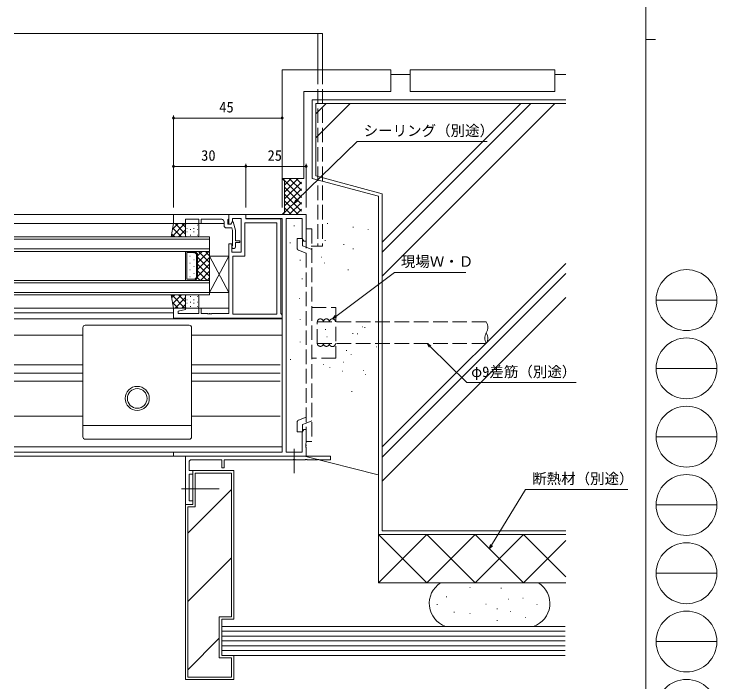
# Model space of a CAD drawing. Units: millimetres, scale not verified. Extents: x -567 to 567, y -403 to 403.
# Drawn here: x 275.6 to 566.7, y -242 to 34.6 of the extents above; entities that cross this region are included whole.
import ezdxf
from ezdxf.enums import TextEntityAlignment as Align

# ---------------------------------------------------------------- set-up
doc = ezdxf.new("R2010")
doc.units = ezdxf.units.MM
doc.header["$LTSCALE"] = 2
doc.linetypes.add('CHAIN2', pattern=[12, 9, -1, 1, -1])
doc.linetypes.add('DASHED3', pattern=[4, 3, -1])
for name, color, linetype, lineweight in [('0-1_USER1', 2, 'Continuous', 9), ('0-2_YKK_ZWAK', 4, 'Continuous', 9), ('0-4_YKK_12', 3, 'Continuous', 9), ('0-5_YKK_13', 3, 'Continuous', 18), ('0-6_YKK_D', 7, 'Continuous', 9), ('0-7_YSS_K', 6, 'Continuous', 9), ('0-9_YSS_KE', 7, 'Continuous', 9)]:
    doc.layers.add(name, color=color, linetype=linetype, lineweight=lineweight)
doc.styles.add('ＭＳ ゴシック', font='')
doc.styles.get('ＭＳ ゴシック').set_extended_font_data('MS Gothic')

msp = doc.modelspace()

# ---------------------------------------------------------------- linework, layer by layer
at = {"layer": '0-1_USER1'}
for p, q in [((401.396, 26.5), (401.396, 11.501)), ((275.671, -48.497), (386.297, -48.497)), ((362.596, -52.197), (275.597, -52.197)), ((356.597, -57.704), (275.597, -57.704)), ((356.596, -57.704), (356.596, -63.704)), ((356.597, -58.704), (275.597, -58.704)), ((356.597, -62.704), (275.597, -62.704)), ((356.597, -63.704), (275.597, -63.704)), ((346.597, -75.704), (346.597, -63.704)), ((350.623, -63.729), (350.648, -63.704)), ((351.597, -65.583), (353.477, -63.704)), ((351.597, -68.411), (356.305, -63.704)), ((356.597, -68.315), (351.987, -63.704)), ((356.597, -65.486), (354.815, -63.704)), ((356.596, -63.704), (356.596, -75.704)), ((347.097, -64.323), (347.172, -64.323)), ((348.387, -65.738), (348.587, -65.738)), ((350.002, -64.323), (350.202, -64.323)), ((356.597, -71.143), (351.597, -66.143)), ((351.597, -71.24), (356.597, -66.24)), ((347.097, -67.153), (347.172, -67.153)), ((348.387, -68.568), (348.587, -68.568)), ((350.002, -67.153), (350.202, -67.153)), ((356.597, -73.971), (351.597, -68.971)), ((351.597, -74.068), (356.597, -69.068)), ((347.097, -69.983), (347.172, -69.983)), ((348.387, -71.398), (348.587, -71.398)), ((350.002, -69.983), (350.202, -69.983)), ((355.501, -75.704), (351.597, -71.8)), ((352.791, -75.704), (356.597, -71.897)), ((347.097, -72.813), (347.172, -72.813)), ((348.387, -74.228), (348.587, -74.228)), ((350.002, -72.813), (350.202, -72.813)), ((352.673, -75.704), (351.597, -74.628)), ((355.619, -75.704), (356.597, -74.725)), ((356.597, -75.704), (275.597, -75.704)), ((356.597, -76.704), (275.597, -76.704)), ((356.597, -75.704), (356.597, -81.704)), ((356.597, -80.704), (275.597, -80.704)), ((356.597, -81.704), (275.597, -81.704)), ((364.596, -87.2), (275.597, -87.2)), ((341.596, -89.2), (275.597, -89.2)), ((386.596, -91.598), (275.597, -91.598)), ((304.096, -98.397), (275.597, -98.397)), ((386.596, -98.397), (349.096, -98.397)), ((304.096, -110.698), (275.597, -110.698)), ((349.096, -110.698), (385.837, -110.698)), ((304.096, -114.098), (275.597, -114.098)), ((349.096, -114.098), (385.837, -114.098)), ((304.096, -117.398), (275.597, -117.398)), ((349.096, -117.398), (385.837, -117.398)), ((304.096, -131.898), (275.597, -131.898)), ((349.096, -131.898), (385.837, -131.898)), ((386.596, -144.6), (275.597, -144.6)), ((341.896, -146.868), (275.576, -146.868)), ((275.576, -148.498), (341.896, -148.498))]:
    msp.add_line(p, q, dxfattribs=at)
at = {"layer": '0-1_USER1', "linetype": 'DASHED3'}
for p, q in [((401.396, 11.501), (401.396, -61.498)), ((403.396, 11.501), (403.396, -61.498)), ((398.697, -61.5), (403.396, -61.5))]:
    msp.add_line(p, q, dxfattribs=at)
at = {"layer": '0-1_USER1', "linetype": 'CHAIN2'}
for p, q in [((391.596, -155.529), (391.596, -145.466)), ((344.904, -161.998), (360.533, -161.998))]:
    msp.add_line(p, q, dxfattribs=at)
at = {"layer": '0-1_USER1'}
for points in [[(275.597, 26.5), (403.396, 26.5), (403.396, 11.501)], [(347.097, -75.204), (347.097, -64.204), (350.39, -64.204), (351.097, -64.911), (351.097, -74.497)], [(347.097, -75.204), (350.39, -75.204), (351.097, -74.497)]]:
    msp.add_lwpolyline(points, dxfattribs=at)
msp.add_lwpolyline([(356.597, -63.704), (350.597, -63.704), (351.597, -64.704), (351.597, -74.704), (350.597, -75.704), (356.597, -75.704)], close=True, dxfattribs=at)
at = {"layer": '0-2_YKK_ZWAK'}
for p, q in [((341.596, -52.2), (340.596, -57.7)), ((340.871, -57.7), (346.371, -52.2)), ((341.164, -54.578), (343.542, -52.2)), ((341.596, -52.2), (346.596, -52.2)), ((342.272, -52.2), (346.596, -56.525)), ((345.1, -52.2), (346.596, -53.696)), ((346.596, -57.7), (346.596, -52.2)), ((347.096, -52.2), (351.596, -52.2)), ((341.265, -54.022), (344.943, -57.7)), ((343.699, -57.7), (346.596, -54.803)), ((346.596, -52.7), (346.596, -57.2)), ((347.318, -54.265), (347.118, -54.265)), ((348.732, -54.679), (348.532, -54.679)), ((350.146, -54.265), (349.946, -54.265)), ((351.561, -52.851), (351.361, -52.851)), ((351.561, -54.679), (351.361, -54.679)), ((352.096, -52.7), (352.096, -57.2)), ((346.596, -57.7), (340.596, -57.7)), ((340.83, -56.415), (342.115, -57.7)), ((346.528, -57.7), (346.596, -57.631)), ((351.596, -57.7), (347.096, -57.7)), ((347.318, -55.593), (347.118, -55.593)), ((348.732, -57.007), (348.532, -57.007)), ((350.146, -55.593), (349.946, -55.593)), ((351.561, -57.007), (351.361, -57.007)), ((356.598, -65.728), (364.596, -80.728)), ((364.596, -65.728), (356.598, -80.728)), ((341.596, -87.2), (340.596, -81.7)), ((346.596, -81.7), (340.596, -81.7)), ((340.83, -82.985), (342.115, -81.7)), ((340.871, -81.7), (346.371, -87.2)), ((341.265, -85.378), (344.943, -81.7)), ((342.272, -87.2), (346.596, -82.875)), ((343.699, -81.7), (346.596, -84.597)), ((346.528, -81.7), (346.596, -81.769)), ((346.596, -81.7), (346.596, -87.2)), ((346.596, -86.7), (346.596, -82.2)), ((351.596, -81.7), (347.096, -81.7)), ((347.318, -83.807), (347.118, -83.807)), ((348.732, -82.393), (348.532, -82.393)), ((350.146, -83.807), (349.946, -83.807)), ((351.561, -82.393), (351.361, -82.393)), ((352.096, -86.7), (352.096, -82.2)), ((341.164, -84.822), (343.542, -87.2)), ((341.596, -87.2), (346.596, -87.2)), ((345.1, -87.2), (346.596, -85.704)), ((347.096, -87.2), (351.596, -87.2)), ((347.318, -85.135), (347.118, -85.135)), ((348.732, -84.721), (348.532, -84.721)), ((348.732, -86.55), (348.532, -86.55)), ((350.146, -85.135), (349.946, -85.135)), ((351.561, -84.721), (351.361, -84.721)), ((351.561, -86.55), (351.361, -86.55)), ((304.096, -135.47), (304.096, -95.298)), ((305.096, -94.298), (348.096, -94.298)), ((349.096, -95.298), (349.096, -135.47)), ((304.096, -140.498), (304.096, -135.47)), ((304.096, -135.785), (349.096, -135.785)), ((349.096, -135.47), (349.096, -140.498)), ((348.096, -141.498), (305.096, -141.498))]:
    msp.add_line(p, q, dxfattribs=at)
at = {"layer": '0-2_YKK_ZWAK', "linetype": 'DASHED3'}
for p, q in [((396.596, -142.404), (396.596, -54.404)), ((392.796, -62.281), (392.796, -58.404)), ((393.421, -63.208), (396.596, -64.491)), ((396.596, -62.01), (398.896, -62.94)), ((408.896, -107.904), (398.896, -107.904)), ((393.422, -133.6), (396.596, -132.318)), ((396.596, -134.798), (398.896, -133.869)), ((396.596, -142.404), (398.896, -142.404))]:
    msp.add_line(p, q, dxfattribs=at)
for points in [[(396.596, -54.404), (398.896, -54.404), (398.896, -142.404)], [(392.796, -58.404), (395.096, -58.404), (395.096, -61.404), (396.596, -62.01)], [(398.896, -86.904), (408.896, -86.904), (408.896, -107.904)], [(392.796, -134.527), (392.796, -138.404), (395.096, -138.404), (395.096, -135.404), (396.596, -134.798)]]:
    msp.add_lwpolyline(points, dxfattribs=at)
at = {"layer": '0-2_YKK_ZWAK'}
msp.add_lwpolyline([(356.598, -65.728), (356.598, -80.728), (364.596, -80.728), (364.596, -65.728)], close=True, dxfattribs=at)
for radius in [5, 4.05]:
    msp.add_circle((326.596, -124.598), radius, dxfattribs=at)
for centre, radius, start, end in [((347.096, -52.7), 0.5, 90, 180), ((351.596, -52.7), 0.5, 0, 90), ((347.096, -57.2), 0.5, 180, 270), ((351.596, -57.2), 0.5, 270, 0), ((347.096, -82.2), 0.5, 90, 180), ((351.596, -82.2), 0.5, 0, 90), ((347.096, -86.7), 0.5, 180, 270), ((351.596, -86.7), 0.5, 270, 0), ((305.096, -95.298), 1, 90, 180), ((348.096, -95.298), 1, 0, 90), ((305.096, -140.498), 1, 180, 270), ((348.096, -140.498), 1, 270, 0)]:
    msp.add_arc(centre, radius, start, end, dxfattribs=at)
at = {"layer": '0-2_YKK_ZWAK', "linetype": 'DASHED3'}
for centre, start, end in [((393.796, -62.281), 180.00142, 248.00626), ((393.796, -134.527), 111.99482, 179.99967)]:
    msp.add_arc(centre, 1, start, end, dxfattribs=at)
at = {"layer": '0-4_YKK_12'}
for p, q in [((400.596, -2.497), (400.596, -32.446)), ((504.106, -2.497), (400.596, -2.497)), ((404.839, -2.497), (400.596, -6.74)), ((414.738, -2.497), (400.596, -16.639)), ((485.449, -2.497), (428.096, -59.85)), ((489.692, -2.497), (428.096, -64.093)), ((499.591, -2.497), (428.096, -73.992)), ((386.74, -33.499), (394.596, -41.355)), ((387.596, -33.499), (387.168, -33.927)), ((393.253, -33.499), (387.596, -39.156)), ((390.425, -33.499), (387.596, -36.328)), ((389.569, -33.499), (394.596, -38.527)), ((392.397, -33.499), (394.596, -35.698)), ((428.096, -39.815), (400.596, -32.446)), ((394.596, -34.985), (387.596, -41.985)), ((387.596, -37.183), (394.596, -44.183)), ((394.596, -37.813), (387.596, -44.813)), ((394.596, -40.642), (386.74, -48.498)), ((387.596, -40.012), (394.596, -47.012)), ((428.096, -179.497), (428.096, -39.815)), ((387.596, -42.84), (393.253, -48.497)), ((394.596, -43.47), (389.569, -48.497)), ((387.596, -45.669), (390.425, -48.497)), ((394.596, -46.298), (392.397, -48.497)), ((387.168, -48.069), (387.597, -48.498)), ((405.374, -52.083), (405.374, -52.283)), ((391.657, -53.034), (391.657, -53.234)), ((415.972, -53.62), (416.172, -53.62)), ((422.305, -54.656), (422.305, -54.856)), ((389.882, -60.044), (389.882, -60.244)), ((404.439, -59.1), (404.439, -59.3)), ((412.158, -60.738), (412.158, -60.938)), ((415.972, -62.709), (416.172, -62.709)), ((402.734, -66.068), (402.934, -66.068)), ((394.141, -67.231), (394.141, -67.431)), ((404.205, -68.458), (404.205, -68.658)), ((504.106, -68.693), (428.096, -144.703)), ((414.03, -71.265), (414.03, -71.465)), ((394.851, -74.951), (394.851, -75.151)), ((504.106, -72.936), (428.096, -148.945)), ((393.787, -83.203), (393.787, -83.403)), ((504.106, -82.835), (428.096, -158.845)), ((394.141, -91.899), (394.141, -92.099)), ((419.726, -94.915), (419.926, -94.915)), ((420.901, -95.125), (420.901, -95.325)), ((404.513, -96.1), (404.713, -96.1)), ((415.775, -97.681), (415.975, -97.681)), ((417.751, -97.878), (417.951, -97.878)), ((394.141, -101.127), (394.141, -101.327)), ((403.503, -101.675), (403.503, -101.875)), ((405.105, -99.064), (405.305, -99.064)), ((408.883, -99.804), (408.883, -100.004)), ((413.206, -104.794), (413.406, -104.794)), ((425.654, -103.213), (425.854, -103.213)), ((415.199, -106.354), (415.199, -106.554)), ((390.149, -108.403), (390.149, -108.603)), ((403.722, -110.524), (403.922, -110.524)), ((412.021, -109.536), (412.221, -109.536)), ((406.31, -111.734), (406.31, -111.934)), ((411.428, -113.29), (411.628, -113.29)), ((420.122, -113.092), (420.322, -113.092)), ((396.568, -114.082), (396.568, -114.282)), ((421.135, -114.541), (421.135, -114.741)), ((415.38, -121.786), (415.58, -121.786)), ((395.896, -148.497), (426.396, -156.297)), ((350.596, -169.498), (350.596, -155.498)), ((365.596, -155.498), (350.596, -155.498)), ((365.596, -155.498), (365.596, -214.997)), ((365.596, -162.36), (347.596, -180.36)), ((347.596, -239.997), (347.596, -169.498)), ((350.596, -169.498), (347.596, -169.498)), ((428.096, -179.497), (504.106, -179.497)), ((426.596, -200.997), (446.596, -180.997)), ((426.596, -180.997), (446.596, -200.997)), ((446.596, -180.997), (466.596, -200.997)), ((446.596, -200.997), (466.596, -180.997)), ((466.596, -180.997), (486.596, -200.997)), ((466.596, -200.997), (486.596, -180.997)), ((486.596, -180.997), (504.106, -198.507)), ((486.596, -200.997), (504.106, -183.487)), ((365.596, -190.645), (347.596, -208.645)), ((464.357, -202.907), (464.557, -202.907)), ((477.267, -203.151), (477.467, -203.151)), ((454.615, -206.804), (454.815, -206.804)), ((480.19, -207.779), (480.39, -207.779)), ((486.279, -207.292), (486.479, -207.292)), ((450.718, -209.971), (450.918, -209.971)), ((470.934, -209.727), (471.134, -209.727)), ((475.562, -211.676), (475.762, -211.676)), ((492.125, -209.971), (492.325, -209.971)), ((360.596, -214.997), (365.596, -214.997)), ((360.596, -231.997), (360.596, -214.997)), ((457.781, -213.137), (457.981, -213.137)), ((464.357, -213.624), (464.557, -213.624)), ((481.164, -212.894), (481.364, -212.894)), ((487.253, -215.329), (487.453, -215.329)), ((475.562, -216.547), (475.762, -216.547)), ((361.596, -220.997), (503.906, -220.997)), ((360.596, -223.929), (347.596, -236.929)), ((361.596, -222.997), (503.906, -222.997)), ((361.596, -224.997), (503.906, -224.997)), ((361.596, -226.997), (503.906, -226.997)), ((361.596, -228.997), (503.906, -228.997)), ((360.596, -231.997), (365.596, -231.997)), ((365.596, -231.997), (365.596, -239.997)), ((365.596, -239.997), (347.596, -239.997))]:
    msp.add_line(p, q, dxfattribs=at)
at = {"layer": '0-4_YKK_12', "linetype": 'DASHED3'}
for p, q in [((471.191, -92.904), (401.193, -92.904)), ((401.197, -101.904), (401.197, -92.904)), ((471.191, -101.904), (401.193, -101.904))]:
    msp.add_line(p, q, dxfattribs=at)
for centre, radius, start, end in [((402.447, -92.904), 1.25, 359.99982, 180), ((404.947, -92.904), 1.25, 359.99982, 180), ((407.447, -92.904), 1.25, 359.99982, 180), ((467.293, -95.154), 4.5, 330.00002, 29.99998), ((475.088, -99.654), 4.5, 149.99998, 210.00002), ((467.293, -99.654), 4.5, 329.99998, 30.00002), ((402.446, -101.795), 1.25, 179.99411, 359.99429), ((404.946, -101.795), 1.25, 179.99411, 359.99429), ((407.447, -101.904), 1.25, 179.99982, 0)]:
    msp.add_arc(centre, radius, start, end, dxfattribs=at)
at = {"layer": '0-5_YKK_13'}
for p, q in [((386.596, 11.501), (431.596, 11.501)), ((386.596, -33.499), (386.596, 11.501)), ((431.596, 2.501), (431.596, 11.501)), ((431.596, 9.501), (439.596, 9.501)), ((439.596, 11.501), (499.596, 11.501)), ((439.596, 2.501), (439.596, 11.501)), ((499.596, 2.501), (499.596, 11.501)), ((499.596, 9.501), (504.106, 9.501)), ((395.596, 2.501), (395.596, -33.499)), ((395.596, 2.501), (431.596, 2.501)), ((439.596, 2.501), (499.596, 2.501)), ((399.096, -0.997), (399.096, -33.497)), ((399.096, -0.997), (504.106, -0.997)), ((395.596, -33.499), (386.596, -33.499)), ((387.596, -34.499), (386.596, -33.499)), ((387.596, -34.499), (387.596, -47.497)), ((426.596, -40.866), (399.096, -33.497)), ((426.596, -40.866), (426.596, -180.997)), ((387.596, -47.497), (386.596, -48.497)), ((349.596, -154.498), (349.596, -168.497)), ((349.596, -154.498), (366.596, -154.498)), ((366.596, -154.498), (366.596, -215.997)), ((346.596, -168.498), (349.596, -168.497)), ((346.596, -168.498), (346.596, -240.997)), ((504.106, -180.997), (426.596, -180.997)), ((426.596, -200.997), (426.596, -180.997)), ((504.106, -180.997), (426.596, -180.997)), ((426.596, -200.997), (504.106, -200.997)), ((361.596, -215.997), (366.596, -215.997)), ((361.596, -230.997), (361.596, -215.997)), ((361.596, -218.997), (503.906, -218.997)), ((361.596, -218.997), (361.596, -230.997)), ((361.596, -230.997), (503.906, -230.997)), ((361.596, -230.997), (366.596, -230.997)), ((366.596, -230.997), (366.596, -240.997)), ((346.596, -240.997), (366.596, -240.997))]:
    msp.add_line(p, q, dxfattribs=at)
for centre, start, end in [((457.542, -209.497), 121.78833, 251.80513), ((487.542, -209.497), 288.19487, 58.21167)]:
    msp.add_arc(centre, 10, start, end, dxfattribs=at)
at = {"layer": '0-6_YKK_D'}
msp.add_line((362.596, -51.428), (362.596, -52.998), dxfattribs=at)
for points in [[(364.596, -48.498), (341.596, -48.498), (341.596, -52.198), (346.596, -52.198), (346.596, -50.428), (352.096, -50.428), (352.096, -52.198), (353.096, -52.198), (353.096, -50.428), (355.638, -50.428), (355.821, -50.308), (356.371, -50.308), (356.555, -50.428), (356.638, -50.428), (356.821, -50.308), (357.371, -50.308), (357.555, -50.428), (361.596, -50.428)], [(367.296, -61.848), (367.296, -60.098), (369.096, -60.098), (369.096, -59.298), (367.296, -59.298), (367.296, -54.928), (366.385, -51.526), (365.987, -51.474), (365.396, -52.498), (364.096, -52.498), (364.096, -50.698), (364.296, -50.498), (364.596, -50.198), (364.596, -48.498)], [(363.596, -53.998), (365.805, -53.998), (366.096, -55.086), (366.096, -61.113), (366.011, -61.323)], [(346.597, -148.502), (406.597, -148.502), (406.597, -150.002), (402.055, -150.002), (401.872, -149.882), (401.322, -149.882), (401.138, -150.002), (397.055, -150.002), (396.872, -149.882), (396.322, -149.882), (396.138, -150.002), (392.055, -150.002), (391.872, -149.882), (391.322, -149.882), (391.138, -150.002), (362.597, -150.002), (362.597, -153.302), (361.597, -153.302), (361.597, -150.002), (349.097, -150.002)], [(348.097, -151.002), (348.097, -154.502), (349.597, -154.502), (349.597, -156.002), (348.097, -156.002), (348.097, -167.002), (349.597, -167.002), (349.597, -168.502), (346.597, -168.502), (346.597, -148.502)]]:
    msp.add_lwpolyline(points, dxfattribs=at)
for points in [[(386.596, -91.398), (341.596, -91.398), (341.596, -87.198), (346.557, -87.198), (346.626, -87.72), (343.596, -88.532), (343.596, -89.468), (352.096, -89.468), (352.096, -87.198), (353.096, -87.198), (353.096, -89.468), (355.638, -89.468), (355.821, -89.588), (356.371, -89.588), (356.555, -89.468), (356.638, -89.468), (356.821, -89.588), (357.371, -89.588), (357.555, -89.468), (364.596, -89.468), (364.596, -60.598), (365.796, -60.598), (365.796, -64.098), (369.596, -64.098), (369.596, -50.128), (366.096, -50.128), (366.096, -51.285), (365.396, -52.498), (364.596, -52.498), (364.596, -48.498), (371.596, -48.498), (371.596, -50.198), (386.096, -50.198), (386.096, -89.476), (386.346, -89.772), (386.596, -90.068)], [(388.226, -146.868), (388.226, -50.128), (394.966, -50.128), (394.966, -58.406), (395.596, -59.498), (396.596, -59.498), (396.596, -48.498), (371.596, -48.498), (371.596, -50.128), (386.596, -50.128), (386.596, -146.868), (341.596, -146.868), (341.596, -148.498), (396.596, -148.498), (396.596, -144.956), (396.476, -144.773), (396.476, -144.223), (396.596, -144.039), (396.596, -143.956), (396.476, -143.773), (396.476, -143.223), (396.596, -143.039), (396.596, -137.498), (395.596, -137.498), (394.966, -138.589), (394.966, -146.868)], [(384.466, -51.828), (384.466, -89.768), (366.226, -89.768), (366.226, -65.728), (371.226, -65.728), (371.226, -51.828)]]:
    msp.add_lwpolyline(points, close=True, dxfattribs=at)
for centre, radius, start, end in [((361.596, -51.428), 1, 0.00001, 89.99999), ((363.596, -52.998), 1, 180.00001, 269.99999), ((366.546, -61.848), 0.75, 135.58467, 359.99998), ((349.097, -151.002), 1, 90.00001, 179.99999)]:
    msp.add_arc(centre, radius, start, end, dxfattribs=at)
at = {"layer": '0-7_YSS_K'}
for p, q in [((341.596, -45.5), (341.596, -7.497)), ((341.596, -8.497), (386.596, -8.497)), ((386.596, -45.5), (386.596, -7.497)), ((341.596, -45.497), (341.596, -27.497)), ((371.596, -28.497), (341.596, -28.497)), ((371.596, -45.497), (371.596, -27.497)), ((371.596, -45.497), (371.596, -27.497)), ((396.596, -28.497), (371.596, -28.497)), ((396.596, -45.497), (396.596, -27.497))]:
    msp.add_line(p, q, dxfattribs=at)
for points in [[(391.411, -43.827), (392.629, -42.641), (417.687, -18.236), (471.587, -18.236)], [(392.947, -42.967), (391.411, -43.827), (392.311, -42.314)], [(407.447, -91.654), (408.807, -90.635), (433.108, -72.428), (462.688, -72.428)], [(409.08, -90.999), (407.447, -91.654), (408.534, -90.27)], [(447.585, -103.419), (446.69, -101.904), (448.223, -102.769)], [(446.69, -101.904), (447.904, -103.094), (463.18, -118.07), (508.44, -118.07)], [(472.436, -186.837), (473.326, -185.389), (487.486, -162.33), (529.866, -162.33)], [(473.714, -185.627), (472.436, -186.837), (472.938, -185.15)]]:
    msp.add_lwpolyline(points, dxfattribs=at)
for centre in [(341.596, -8.497), (386.596, -8.497), (341.596, -28.497), (371.596, -28.497), (371.596, -28.497), (396.596, -28.497)]:
    msp.add_circle(centre, 0.425, dxfattribs=at)
at = {"layer": '0-9_YSS_KE'}
for p, q in [((537.274, 399), (537.274, -351)), ((537.274, 24), (541.274, 24)), ((541.526, -83.88), (566.726, -83.88)), ((541.526, -112.16), (566.726, -112.16)), ((541.526, -140.44), (566.726, -140.44)), ((541.526, -168.72), (566.726, -168.72)), ((541.526, -197), (566.726, -197)), ((541.526, -225.28), (566.726, -225.28))]:
    msp.add_line(p, q, dxfattribs=at)
for centre in [(554.126, -83.88), (554.126, -112.16), (554.126, -140.44), (554.126, -168.72), (554.126, -197), (554.126, -225.28), (554.126, -253.56)]:
    msp.add_circle(centre, 12.6, dxfattribs=at)

# ---------------------------------------------------------------- texts
at = {"layer": '0-7_YSS_K', "style": 'ＭＳ ゴシック'}
for s, p in [('45', (360.576, -7.497)), ('シーリング（別途）', (420.387, -17.236)), ('30', (353.076, -27.497)), ('25', (380.576, -27.497)), ('現場Ｗ・Ｄ', (435.808, -71.428)), ('φ9差筋（別途）', (464.92, -117.07)), ('断熱材（別途）', (490.186, -161.33))]:
    msp.add_text(s, height=4.399, dxfattribs=at).set_placement(p, align=Align.BOTTOM_LEFT)

doc.saveas('drawing.dxf')
